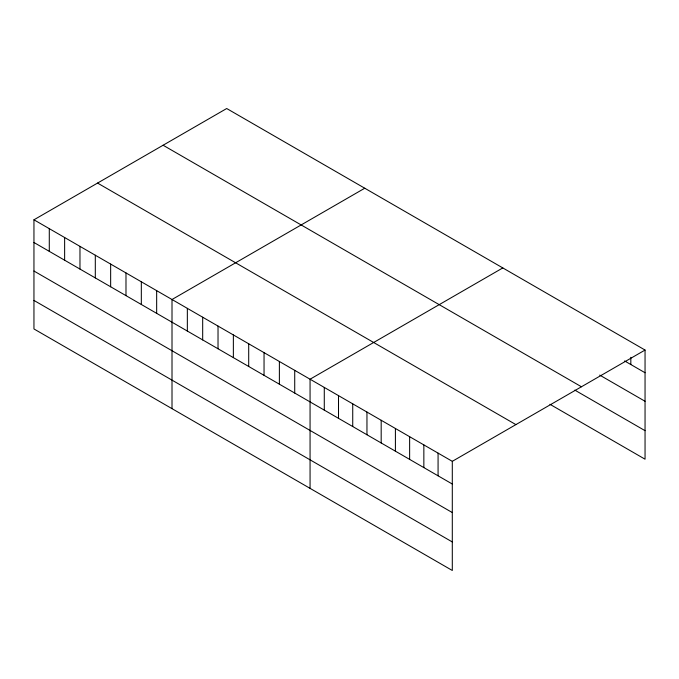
<?xml version="1.0" encoding="UTF-8"?>
<svg xmlns="http://www.w3.org/2000/svg" width="679" height="679" viewBox="0 0 679 679"><rect width="100%" height="100%" fill="white"/><g stroke="black" fill="none" stroke-linecap="round" stroke-linejoin="round"><path stroke-width="1.02" d="M33.95 219.801L452.299 461.33L452.299 570.479L33.95 328.95L33.95 219.801L226.701 108.521L645.05 350.05L645.05 459.199L549.931 404.285M364.759 188.219L172.008 299.507L172.008 408.656M502.808 267.925L310.065 379.213L310.065 488.362M452.299 461.33L645.05 350.05M624.604 360.939L645.05 372.746M599.71 375.097L645.05 401.272M163.096 145.238L581.445 386.775M574.816 390.119L645.05 430.673M97.555 183.075L515.904 424.613M33.95 242.496L452.299 484.025M33.95 271.023L452.299 512.56M33.95 300.424L452.299 541.952M630.825 357.315L630.825 364.53M438.074 453.122L438.074 475.818M423.849 444.906L423.849 467.602M409.632 436.699L409.632 459.394M395.407 428.483L395.407 451.179M381.182 420.276L381.182 442.971M366.957 412.06L366.957 434.755M352.732 403.844L352.732 426.548M338.507 395.636L338.507 418.332M324.282 387.42L324.282 410.116M294.72 370.352L294.72 393.048M279.383 361.5L279.383 384.195M264.046 352.639L264.046 375.343M248.701 343.786L248.701 366.482M233.364 334.934L233.364 357.629M218.027 326.073L218.027 348.768M202.681 317.22L202.681 339.916M187.345 308.359L187.345 331.055M156.662 290.646L156.662 313.342M141.325 281.793L141.325 304.489M125.988 272.941L125.988 295.637M110.652 264.08L110.652 286.776M95.306 255.228L95.306 277.923M79.969 246.367L79.969 269.062M64.632 237.514L64.632 260.21M49.287 228.653L49.287 251.349"/></g></svg>
